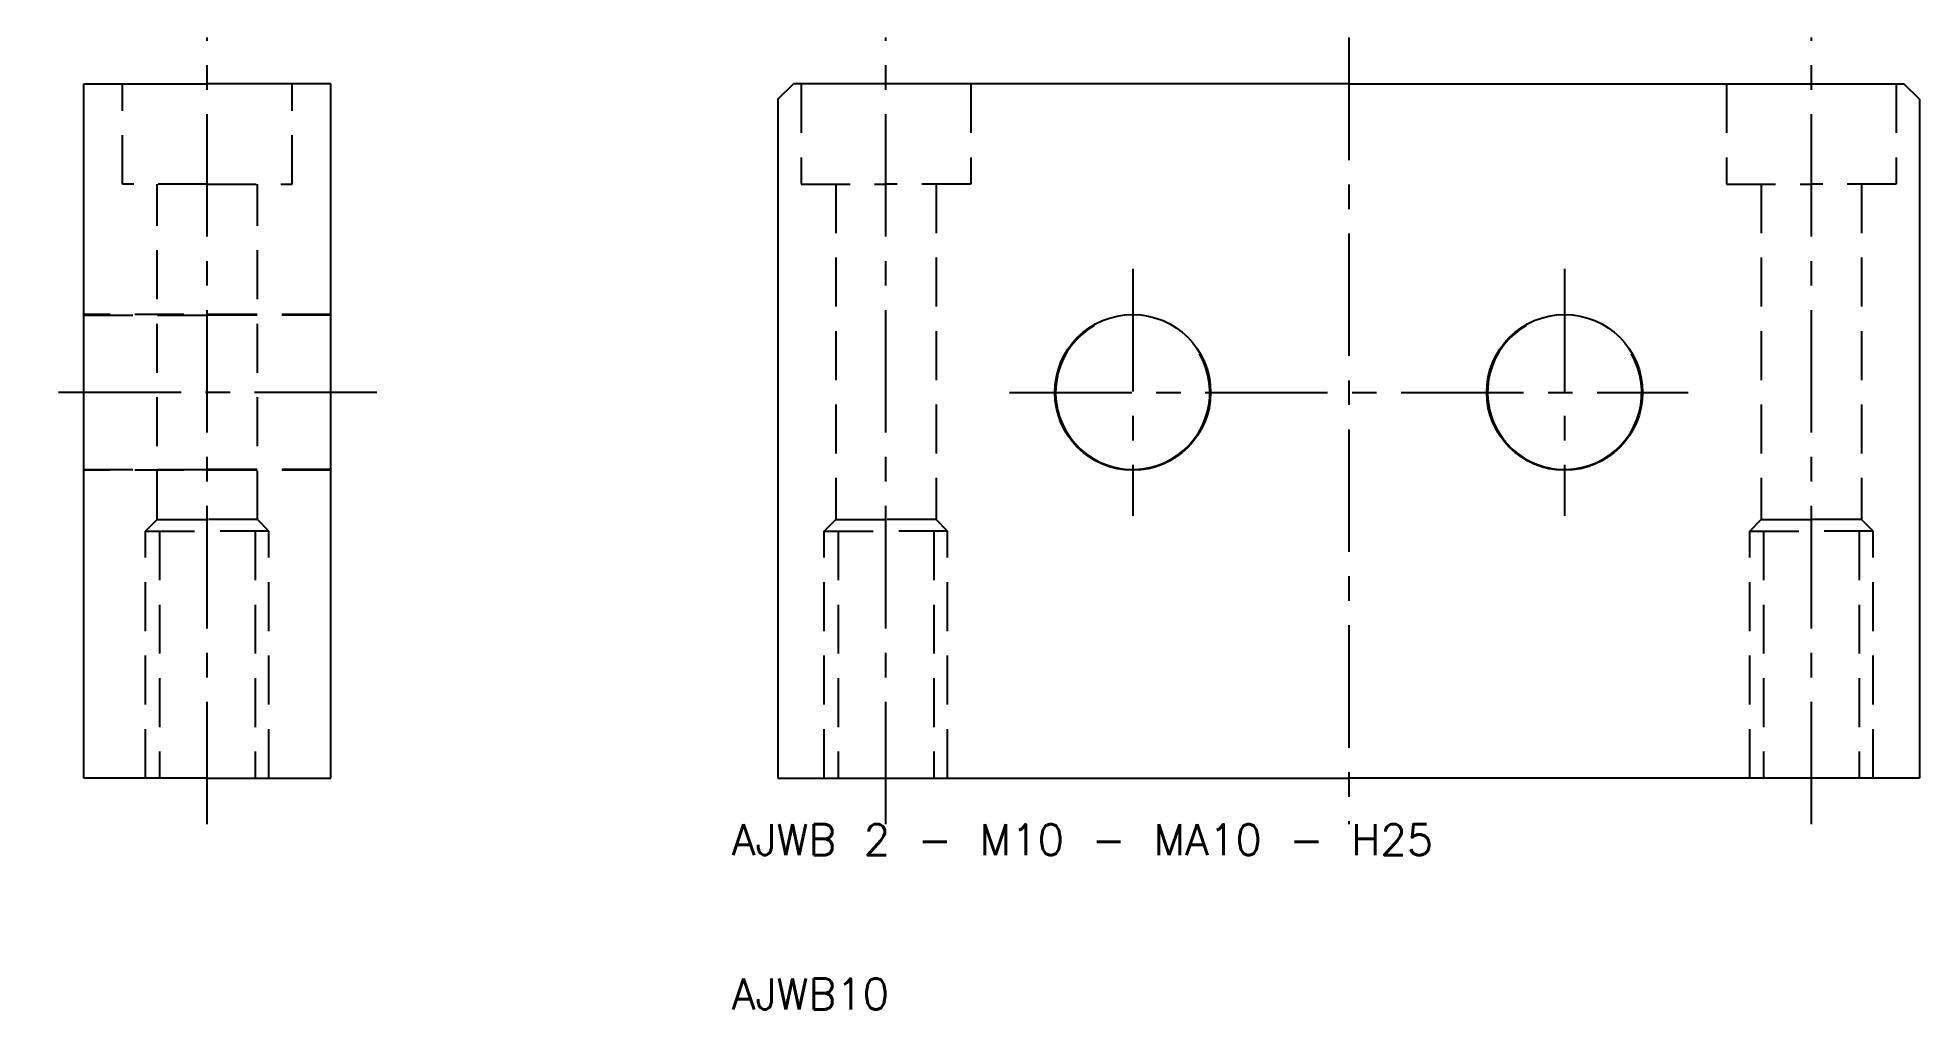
# Model space of a CAD drawing. Extents: x -35 to 87, y 10 to 73.
import ezdxf

# ---------------------------------------------------------------- set-up
doc = ezdxf.new("R2010")
doc.units = 0
doc.header["$LTSCALE"] = 0.25
doc.linetypes.add('CENTER', pattern=[50.8, 31.75, -6.35, 6.35, -6.35])
doc.linetypes.add('DASHED', pattern=[19.05, 12.7, -6.35])
doc.layers.get('0').update_dxf_attribs({"linetype": 'CONTINUOUS'})
doc.layers.add('CENTER', color=1, linetype='CENTER')
doc.styles.get("Standard").update_dxf_attribs({"font": 'txt.shx', "bigfont": 'extfont.shx'})

msp = doc.modelspace()

# ---------------------------------------------------------------- linework, layer by layer
for p, q in [((-32, 25), (-32, 70)), ((-32, 70), (-24, 70)), ((-16, 70), (-24, 70)), ((-16, 25), (-16, 70)), ((13, 69), (14, 70)), ((50, 70), (14, 70)), ((50, 70), (86, 70)), ((87, 69), (86, 70)), ((13, 69), (13, 25)), ((87, 69), (87, 25)), ((-24, 25), (-32, 25)), ((-24, 25), (-16, 25)), ((13, 25), (50, 25)), ((87, 25), (50, 25))]:
    msp.add_line(p, q)
at = {"color": 3, "linetype": 'DASHED'}
for p, q in [((-29.5, 63.5), (-29.5, 70)), ((-18.5, 63.5), (-18.5, 70)), ((14.5, 70), (14.5, 63.5)), ((25.5, 70), (25.5, 63.5)), ((74.5, 70), (74.5, 63.5)), ((85.5, 70), (85.5, 63.5)), ((-24, 63.5), (-29.5, 63.5)), ((-27.25, 41.75), (-27.25, 63.5)), ((-24, 63.5), (-18.5, 63.5)), ((-20.75, 41.75), (-20.75, 63.5)), ((14.5, 63.5), (20, 63.5)), ((16.75, 63.5), (16.75, 41.75)), ((25.5, 63.5), (20, 63.5)), ((23.25, 63.5), (23.25, 41.75)), ((74.5, 63.5), (80, 63.5)), ((76.75, 63.5), (76.75, 41.75)), ((85.5, 63.5), (80, 63.5)), ((83.25, 63.5), (83.25, 41.75)), ((-16, 55.05), (-32, 55.05)), ((-32, 55), (-24, 55)), ((-16, 55), (-24, 55)), ((-32, 45), (-24, 45)), ((-16, 44.95), (-32, 44.95)), ((-16, 45), (-24, 45)), ((-28, 41), (-27.25, 41.75)), ((-27.25, 41.75), (-24, 41.75)), ((-20.75, 41.75), (-24, 41.75)), ((-20, 41), (-20.75, 41.75)), ((16, 41), (16.75, 41.75)), ((16.75, 41.75), (20, 41.75)), ((23.25, 41.75), (20, 41.75)), ((24, 41), (23.25, 41.75)), ((76, 41), (76.75, 41.75)), ((76.75, 41.75), (80, 41.75)), ((83.25, 41.75), (80, 41.75)), ((84, 41), (83.25, 41.75)), ((-28, 25), (-28, 41)), ((-28, 41), (-24, 41)), ((-27.1, 41), (-27.1, 25)), ((-20, 41), (-24, 41)), ((-20.9, 41), (-20.9, 25)), ((-20, 25), (-20, 41)), ((16, 25), (16, 41)), ((16, 41), (20, 41)), ((16.9, 41), (16.9, 25)), ((24, 41), (20, 41)), ((23.1, 41), (23.1, 25)), ((24, 25), (24, 41)), ((76, 25), (76, 41)), ((76, 41), (80, 41)), ((76.9, 41), (76.9, 25)), ((84, 41), (80, 41)), ((83.1, 41), (83.1, 25)), ((84, 25), (84, 41))]:
    msp.add_line(p, q, dxfattribs=at)
for centre in [(36, 50), (64, 50)]:
    msp.add_circle(centre, 5.05)
at = {"color": 3}
for centre in [(36, 50), (64, 50)]:
    msp.add_arc(centre, 5, 120, 30, dxfattribs=at)
at = {"layer": 'CENTER', "color": 1, "linetype": 'CENTER'}
for p, q in [((-24, 22), (-24, 73)), ((20, 22), (20, 73)), ((50, 73), (50, 22)), ((80, 22), (80, 73)), ((36, 58), (36, 42)), ((64, 58), (64, 42)), ((-13, 50), (-35, 50)), ((28, 50), (72, 50))]:
    msp.add_line(p, q, dxfattribs=at)

# ---------------------------------------------------------------- texts
for s, p in [('AJWB 2 - M10 - MA10 - H25', (10, 20)), ('AJWB10', (10, 10))]:
    msp.add_text(s, height=2).set_placement(p)

doc.saveas('drawing.dxf')
